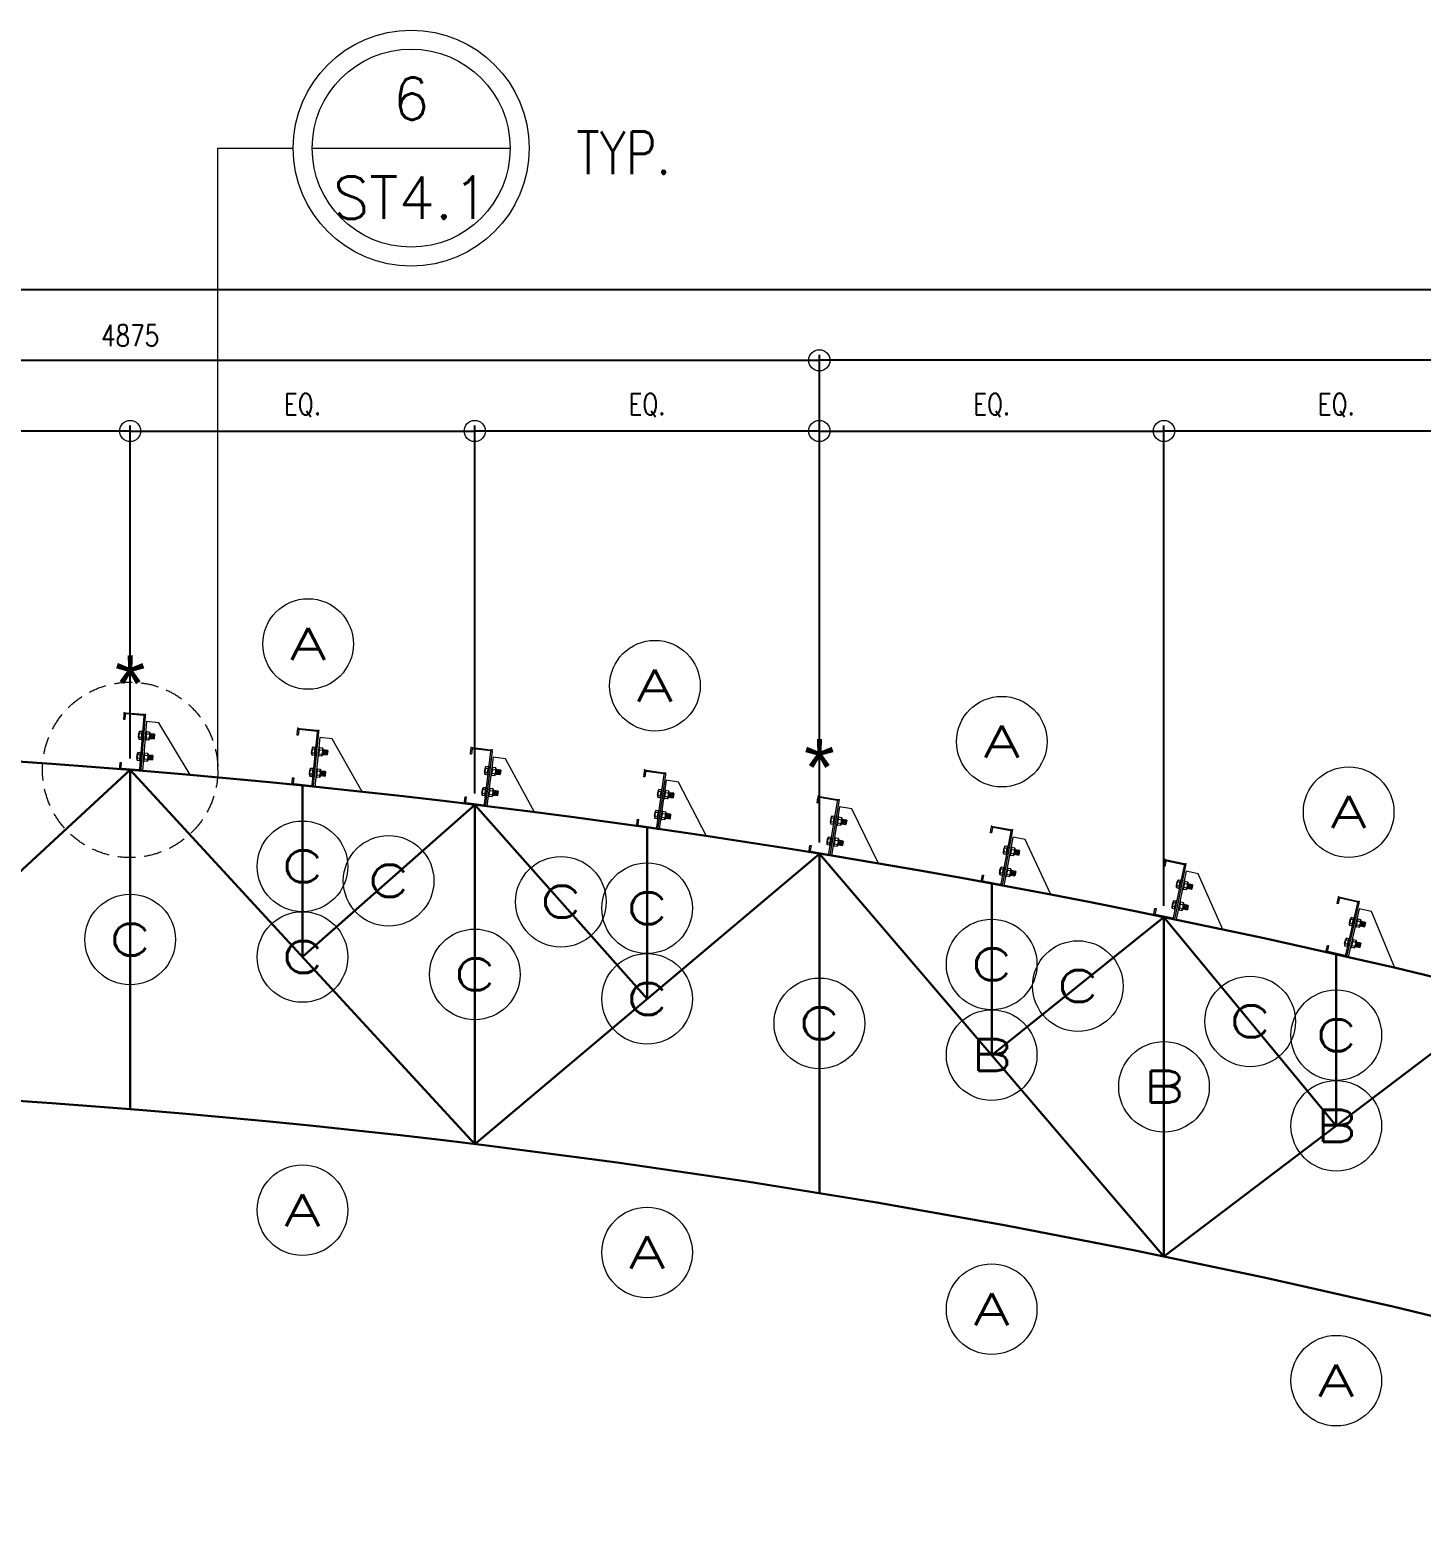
# Model space of a CAD drawing. Header units: millimetres. Extents: x 0 to 437400, y -7936 to 73710.
# Drawn here: x 87134 to 92056, y 35241 to 40569 of the extents above; entities that cross this region are included whole.
import ezdxf
from ezdxf.enums import TextEntityAlignment as Align

# ---------------------------------------------------------------- set-up
doc = ezdxf.new("R2010")
doc.units = ezdxf.units.MM
doc.header["$LTSCALE"] = 10
doc.header["$MEASUREMENT"] = 0
doc.linetypes.add('HIDDEN', pattern=[0.375, 0.25, -0.125])
doc.linetypes.add('PHANTOM2', pattern=[1.25, 0.625, -0.125, 0.125, -0.125, 0.125, -0.125])
for name, color, linetype, lineweight in [('CEE STEEL PURLINS', 46, 'Continuous', 15), ('HATCH 000', 251, 'Continuous', 5), ('S-ANNO-DIMS', 1, 'Continuous', 5), ('S-ANNO-NPLT', 7, 'Continuous', 9), ('S-Anno-Symb', 143, 'PHANTOM2', 13), ('S-BEAM-IDEN', 2, 'Continuous', 9), ('S-Grid-iden', 52, 'Continuous', 9), ('S_BOLTS', 252, 'Continuous', 9), ('S_STEEL TRUSS', 5, 'Continuous', 30), ('SCHEDULES-TEXT', 4, 'Continuous', 20)]:
    doc.layers.add(name, color=color, linetype=linetype, lineweight=lineweight)
doc.layers.add('GUIDE 001', color=214, linetype='Continuous', lineweight=0, plot=False)
doc.styles.add('1', font='simplex.shx', dxfattribs={"width": 0.8, "height": 20})
doc.styles.add('3', font='simplex.shx', dxfattribs={"width": 1.5, "height": 70})
doc.styles.add('ARIAL', font='arial.ttf')
doc.styles.add('ROMANSX', font='ROMANS.shx', dxfattribs={"height": 0.09375})
doc.dimstyles.new('ESCA30', dxfattribs={"dimtxt": 40, "dimasz": 1, "dimexe": 20, "dimexo": 40, "dimgap": 50, "dimtad": 1, "dimdec": 0, "dimrnd": 1, "dimdsep": 46, "dimtxsty": '1', "dimblk1": 'ESCADIM_ARW', "dimblk2": 'ESCADIM_ARW', "dimsah": 1, "dimcen": 50, "dimclrd": 256, "dimclre": 256, "dimclrt": 52, "dimadec": 0, "dimazin": 0, "dimtfac": 1, "dimtdec": 0, "dimtofl": 0, "dimtmove": 0, "dimatfit": 3, "dimldrblk": 'ESCADIM_ARW', "dimfxl": 1, "dimtolj": 1, "dimtzin": 0, "dimarcsym": 0})

# ---------------------------------------------------------------- blocks, each defined once
blk = doc.blocks.new('ESCADIM_ARW')
at = {"color": 9}
blk.add_line((75, 0), (-75, 0), dxfattribs=at)
blk.add_circle((0, 0), 37.5, dxfattribs=at)
blk = doc.blocks.new('*D36')
at = {"layer": 'Defpoints', "color": 0, "ltscale": 80, "transparency": 16777216}
for p in [(94800, 39651.2), (75300, 36441.2, 0), (94800, 36441.2, 0)]:
    blk.add_point(p, dxfattribs=at)
at = {"layer": 'S-ANNO-DIMS', "lineweight": -2, "ltscale": 80, "transparency": 16777216}
for p, q in [((75300, 36481.2), (75300, 39671.2)), ((75301, 39651.2), (94799, 39651.2)), ((94800, 36481.2), (94800, 39671.2))]:
    blk.add_line(p, q, dxfattribs=at)
at = {"layer": 'S-ANNO-DIMS', "lineweight": -2, "ltscale": 80, "transparency": 16777216, "rotation": 180}
blk.add_blockref('ESCADIM_ARW', (75300, 39651.2), dxfattribs=at)
at = {"layer": 'S-ANNO-DIMS', "lineweight": -2, "ltscale": 80, "transparency": 16777216}
blk.add_blockref('ESCADIM_ARW', (94800, 39651.2), dxfattribs=at)
at = {"layer": 'S-ANNO-DIMS', "color": 52, "ltscale": 80, "transparency": 16777216, "insert": (85050, 39758.4), "char_height": 30, "attachment_point": 5, "style": '1'}
blk.add_mtext('\\A1;{\\H2.5x;19500 (16 EQUAL PANELS)}', dxfattribs=at)
blk = doc.blocks.new('*D42')
at = {"layer": 'Defpoints', "color": 0, "ltscale": 80, "transparency": 16777216}
for p in [(89925, 39401.2), (89925, 37656.8, 0), (94800, 36441.2, 0)]:
    blk.add_point(p, dxfattribs=at)
at = {"layer": 'S-ANNO-DIMS', "lineweight": -2, "ltscale": 80, "transparency": 16777216}
for p, q in [((89925, 37696.8), (89925, 39421.2)), ((94799, 39401.2), (89926, 39401.2)), ((94800, 36481.2), (94800, 39421.2))]:
    blk.add_line(p, q, dxfattribs=at)
at = {"layer": 'S-ANNO-DIMS', "lineweight": -2, "ltscale": 80, "transparency": 16777216, "rotation": 180}
blk.add_blockref('ESCADIM_ARW', (89925, 39401.2), dxfattribs=at)
at = {"layer": 'S-ANNO-DIMS', "lineweight": -2, "ltscale": 80, "transparency": 16777216}
blk.add_blockref('ESCADIM_ARW', (94800, 39401.2), dxfattribs=at)
at = {"layer": 'S-ANNO-DIMS', "color": 52, "ltscale": 80, "transparency": 16777216, "insert": (92362.5, 39488.7), "char_height": 30, "attachment_point": 5, "style": '1'}
blk.add_mtext('\\A1;{\\H2.5x;4875}', dxfattribs=at)
blk = doc.blocks.new('*D43')
at = {"layer": 'Defpoints', "color": 0, "ltscale": 80, "transparency": 16777216}
for p in [(89925, 39401.2), (85050, 38051.2), (89925, 37656.8, 0)]:
    blk.add_point(p, dxfattribs=at)
at = {"layer": 'S-ANNO-DIMS', "lineweight": -2, "ltscale": 80, "transparency": 16777216}
for p, q in [((85050, 38091.2), (85050, 39421.2)), ((85051, 39401.2), (89924, 39401.2)), ((89925, 37696.8), (89925, 39421.2))]:
    blk.add_line(p, q, dxfattribs=at)
at = {"layer": 'S-ANNO-DIMS', "lineweight": -2, "ltscale": 80, "transparency": 16777216, "rotation": 180}
blk.add_blockref('ESCADIM_ARW', (85050, 39401.2), dxfattribs=at)
at = {"layer": 'S-ANNO-DIMS', "lineweight": -2, "ltscale": 80, "transparency": 16777216}
blk.add_blockref('ESCADIM_ARW', (89925, 39401.2), dxfattribs=at)
at = {"layer": 'S-ANNO-DIMS', "color": 52, "ltscale": 80, "transparency": 16777216, "insert": (87487.5, 39488.7), "char_height": 30, "attachment_point": 5, "style": '1'}
blk.add_mtext('\\A1;{\\H2.5x;4875}', dxfattribs=at)
blk = doc.blocks.new('*D58')
at = {"layer": 'Defpoints', "color": 0, "ltscale": 80, "transparency": 16777216}
for p in [(91143.8, 39151.2), (89925, 37656.8, 0), (91143.8, 37432.7, 0)]:
    blk.add_point(p, dxfattribs=at)
at = {"layer": 'S-ANNO-DIMS', "lineweight": -2, "ltscale": 80, "transparency": 16777216}
for p, q in [((89925, 37696.8), (89925, 39171.2)), ((91143.8, 37472.7), (91143.8, 39171.2)), ((89926, 39151.2), (91142.8, 39151.2))]:
    blk.add_line(p, q, dxfattribs=at)
at = {"layer": 'S-ANNO-DIMS', "lineweight": -2, "ltscale": 80, "transparency": 16777216, "rotation": 180}
blk.add_blockref('ESCADIM_ARW', (89925, 39151.2), dxfattribs=at)
at = {"layer": 'S-ANNO-DIMS', "lineweight": -2, "ltscale": 80, "transparency": 16777216}
blk.add_blockref('ESCADIM_ARW', (91143.8, 39151.2), dxfattribs=at)
at = {"layer": 'S-ANNO-DIMS', "color": 52, "ltscale": 80, "transparency": 16777216, "insert": (90534.4, 39242.3), "char_height": 30, "attachment_point": 5, "style": '1'}
blk.add_mtext('\\A1;{\\H2.5x;EQ.}', dxfattribs=at)
blk = doc.blocks.new('*D59')
at = {"layer": 'Defpoints', "color": 0, "ltscale": 80, "transparency": 16777216}
for p in [(91143.8, 39151.2), (91143.8, 37432.7, 0), (92362.5, 37156.4, 0)]:
    blk.add_point(p, dxfattribs=at)
at = {"layer": 'S-ANNO-DIMS', "lineweight": -2, "ltscale": 80, "transparency": 16777216}
for p, q in [((91143.8, 37472.7), (91143.8, 39171.2)), ((92362.5, 37196.4), (92362.5, 39171.2)), ((92361.5, 39151.2), (91144.8, 39151.2))]:
    blk.add_line(p, q, dxfattribs=at)
at = {"layer": 'S-ANNO-DIMS', "lineweight": -2, "ltscale": 80, "transparency": 16777216, "rotation": 180}
blk.add_blockref('ESCADIM_ARW', (91143.8, 39151.2), dxfattribs=at)
at = {"layer": 'S-ANNO-DIMS', "lineweight": -2, "ltscale": 80, "transparency": 16777216}
blk.add_blockref('ESCADIM_ARW', (92362.5, 39151.2), dxfattribs=at)
at = {"layer": 'S-ANNO-DIMS', "color": 52, "ltscale": 80, "transparency": 16777216, "insert": (91753.1, 39242.3), "char_height": 30, "attachment_point": 5, "style": '1'}
blk.add_mtext('\\A1;{\\H2.5x;EQ.}', dxfattribs=at)
blk = doc.blocks.new('*D53')
at = {"layer": 'Defpoints', "color": 0, "ltscale": 80, "transparency": 16777216}
for p in [(86268.8, 39151.2), (86268.8, 38026.7, 0), (87487.5, 37953.1, 0)]:
    blk.add_point(p, dxfattribs=at)
at = {"layer": 'S-ANNO-DIMS', "lineweight": -2, "ltscale": 80, "transparency": 16777216}
for p, q in [((86268.8, 38066.7), (86268.8, 39171.2)), ((87487.5, 37993.1), (87487.5, 39171.2)), ((87486.5, 39151.2), (86269.8, 39151.2))]:
    blk.add_line(p, q, dxfattribs=at)
at = {"layer": 'S-ANNO-DIMS', "lineweight": -2, "ltscale": 80, "transparency": 16777216, "rotation": 180}
blk.add_blockref('ESCADIM_ARW', (86268.8, 39151.2), dxfattribs=at)
at = {"layer": 'S-ANNO-DIMS', "lineweight": -2, "ltscale": 80, "transparency": 16777216}
blk.add_blockref('ESCADIM_ARW', (87487.5, 39151.2), dxfattribs=at)
at = {"layer": 'S-ANNO-DIMS', "color": 52, "ltscale": 80, "transparency": 16777216, "insert": (86878.1, 39242.3), "char_height": 30, "attachment_point": 5, "style": '1'}
blk.add_mtext('\\A1;{\\H2.5x;EQ.}', dxfattribs=at)
blk = doc.blocks.new('*D54')
at = {"layer": 'Defpoints', "color": 0, "ltscale": 80, "transparency": 16777216}
for p in [(88706.3, 39151.2), (88706.3, 37830, 0), (89925, 37656.8, 0)]:
    blk.add_point(p, dxfattribs=at)
at = {"layer": 'S-ANNO-DIMS', "lineweight": -2, "ltscale": 80, "transparency": 16777216}
for p, q in [((88706.3, 37870), (88706.3, 39171.2)), ((89925, 37696.8), (89925, 39171.2)), ((89924, 39151.2), (88707.3, 39151.2))]:
    blk.add_line(p, q, dxfattribs=at)
at = {"layer": 'S-ANNO-DIMS', "lineweight": -2, "ltscale": 80, "transparency": 16777216, "rotation": 180}
blk.add_blockref('ESCADIM_ARW', (88706.3, 39151.2), dxfattribs=at)
at = {"layer": 'S-ANNO-DIMS', "lineweight": -2, "ltscale": 80, "transparency": 16777216}
blk.add_blockref('ESCADIM_ARW', (89925, 39151.2), dxfattribs=at)
at = {"layer": 'S-ANNO-DIMS', "color": 52, "ltscale": 80, "transparency": 16777216, "insert": (89315.6, 39242.3), "char_height": 30, "attachment_point": 5, "style": '1'}
blk.add_mtext('\\A1;{\\H2.5x;EQ.}', dxfattribs=at)
blk = doc.blocks.new('*D55')
at = {"layer": 'Defpoints', "color": 0, "ltscale": 80, "transparency": 16777216}
for p in [(88706.3, 39151.2), (87487.5, 37953.1, 0), (88706.3, 37830, 0)]:
    blk.add_point(p, dxfattribs=at)
at = {"layer": 'S-ANNO-DIMS', "lineweight": -2, "ltscale": 80, "transparency": 16777216}
for p, q in [((87487.5, 37993.1), (87487.5, 39171.2)), ((88706.3, 37870), (88706.3, 39171.2)), ((87488.5, 39151.2), (88705.3, 39151.2))]:
    blk.add_line(p, q, dxfattribs=at)
at = {"layer": 'S-ANNO-DIMS', "lineweight": -2, "ltscale": 80, "transparency": 16777216, "rotation": 180}
blk.add_blockref('ESCADIM_ARW', (87487.5, 39151.2), dxfattribs=at)
at = {"layer": 'S-ANNO-DIMS', "lineweight": -2, "ltscale": 80, "transparency": 16777216}
blk.add_blockref('ESCADIM_ARW', (88706.3, 39151.2), dxfattribs=at)
at = {"layer": 'S-ANNO-DIMS', "color": 52, "ltscale": 80, "transparency": 16777216, "insert": (88096.9, 39242.3), "char_height": 30, "attachment_point": 5, "style": '1'}
blk.add_mtext('\\A1;{\\H2.5x;EQ.}', dxfattribs=at)
blk = doc.blocks.new('Grid')
at = {"layer": 'S-Grid-iden', "color": 1, "linetype": 'Continuous'}
blk.add_circle((0, 0), 500, dxfattribs=at)
at = {"layer": 'S-Grid-iden', "style": '3', "width": 1.5}
blk.add_attdef('GRIDTAG', text='', height=350, dxfattribs=at).set_placement((0, 0), align=Align.MIDDLE_CENTER)
blk = doc.blocks.new('BUBBLE')
at = {"layer": 'S-ANNO-NPLT', "linetype": 'Continuous'}
blk.add_circle((0, 0), 0.2608, dxfattribs=at)
at = {"layer": 'S-Anno-Symb', "color": 0, "linetype": 'Continuous'}
blk.add_line((-0.2188, 0), (0.2188, 0), dxfattribs=at)
blk.add_circle((0, 0), 0.2188, dxfattribs=at)
at = {"layer": 'S-Anno-Symb', "style": 'ROMANSX'}
for tag, p in [('1', (0, 0.1094)), ('S1', (0, -0.1094))]:
    blk.add_attdef(tag, text='', height=0.0937, dxfattribs=at).set_placement(p, align=Align.MIDDLE_CENTER)
at = {"layer": 'S-Anno-Symb', "style": 'ROMANSX', "width": 1.018385, "flags": 8}
blk.add_attdef('LONG', text='', height=0.0937, dxfattribs=at).set_placement((-0.1796, -0.1249), (0.1796, -0.1249), align=Align.FIT)
blk = doc.blocks.new('EXT', base_point=(6.5784, 3.6597))
for p, q in [((6.5734, 3.6697), (6.5834, 3.6697)), ((6.5734, 3.6697), (6.5734, 3.6597)), ((6.5834, 3.6697), (6.5734, 3.6697)), ((6.5734, 3.6663), (6.5834, 3.6663)), ((6.5734, 3.663), (6.5834, 3.663)), ((6.575, 3.668), (6.5818, 3.668)), ((6.575, 3.6647), (6.5818, 3.6647)), ((6.5834, 3.6597), (6.5834, 3.6697)), ((6.5734, 3.6597), (6.5834, 3.6597)), ((6.575, 3.6613), (6.5818, 3.6613))]:
    blk.add_line(p, q)
blk = doc.blocks.new('BOLT', base_point=(6.579, 3.6798))
for p, q in [((6.571, 3.6847), (6.571, 3.6798)), ((6.575, 3.6847), (6.571, 3.6847)), ((6.575, 3.6858), (6.573, 3.6858)), ((6.575, 3.6798), (6.575, 3.6858)), ((6.575, 3.6858), (6.583, 3.6858)), ((6.575, 3.6847), (6.583, 3.6847)), ((6.585, 3.6858), (6.583, 3.6858)), ((6.583, 3.6798), (6.583, 3.6858)), ((6.587, 3.6847), (6.583, 3.6847)), ((6.587, 3.6798), (6.587, 3.6847))]:
    blk.add_line(p, q)
for centre, radius, start, end in [((6.573, 3.6833), 0.00241, 33.9696, 146.0304), ((6.579, 3.6777), 0.00805, 60.2058, 119.7942), ((6.585, 3.6833), 0.00241, 33.9696, 146.0304)]:
    blk.add_arc(centre, radius, start, end)
blk = doc.blocks.new('NUT20')
for p, q in [((0.0185, 0.0045), (-0.0185, 0.0045)), ((-0.0185, 0.0045), (-0.0185, 0)), ((-0.0185, 0), (0.0185, 0)), ((0.0185, 0), (0.0185, 0.0045))]:
    blk.add_line(p, q)
for name, p, xscale, yscale, zscale in [('BOLT', (0, 0.0045), 2.125, 2.666666666666667, 2.125), ('EXT', (0, 0.0205), 2, 2, 2)]:
    blk.add_blockref(name, p, dxfattribs=dict(xscale=xscale, yscale=yscale, zscale=zscale))

msp = doc.modelspace()

# ---------------------------------------------------------------- hatches: boundary and pattern name
at = {"layer": 'HATCH 000'}
h = msp.add_hatch(color=33, dxfattribs=at)
edge = h.paths.add_edge_path()
edge.add_line((87464.69797, 38131.33004), (87466.18899, 38149.26682))
edge.add_arc((87472.17242, 38148.76943), 6.00407, 85.24813579, 175.24813579, ccw=False)
edge.add_line((87472.6698, 38154.75286), (87535.44945, 38149.53837))
edge.add_arc((87534.95207, 38143.55494), 6.00407, -4.75186421, 85.24813579, ccw=False)
edge.add_line((87540.9355, 38143.05756), (87525.3509, 37955.57678))
edge.add_arc((87519.36747, 37956.07416), 6.00407, 265.24813579, 355.24813579, ccw=False)
edge.add_line((87518.87009, 37950.09073), (87456.06544, 37955.30731))
edge.add_arc((87456.56282, 37961.29074), 6.00407, 175.24813579, 265.24813579, ccw=False)
edge.add_line((87450.57939, 37961.78812), (87452.07041, 37979.7249))
edge.add_line((87452.07041, 37979.7249), (87456.05936, 37979.39331))
edge.add_line((87456.05936, 37979.39331), (87454.56834, 37961.45653))
edge.add_arc((87456.56282, 37961.29074), 2.00136, 175.24813579, 265.24813579)
edge.add_line((87456.39703, 37959.29626), (87519.20168, 37954.07968))
edge.add_arc((87519.36747, 37956.07416), 2.00136, 265.24813579, 355.24813579)
edge.add_line((87521.36195, 37955.90837), (87536.94654, 38143.38915))
edge.add_arc((87534.95207, 38143.55494), 2.00136, 355.24813579, 445.24813579)
edge.add_line((87535.11786, 38145.54942), (87472.33821, 38150.76391))
edge.add_arc((87472.17242, 38148.76943), 2.00136, 85.24813579, 175.24813579)
edge.add_line((87470.17794, 38148.93523), (87468.68692, 38130.99845))
edge.add_line((87468.68692, 38130.99845), (87464.69797, 38131.33004))
h = msp.add_hatch(color=33, dxfattribs=at)
edge = h.paths.add_edge_path()
edge.add_line((88077.67339, 38076.42517), (88079.52597, 38094.32821))
edge.add_arc((88085.49815, 38093.71022), 6.00407, 84.09212845, 174.09212845, ccw=False)
edge.add_line((88086.11614, 38099.6824), (88148.77781, 38093.2024))
edge.add_arc((88148.15982, 38087.23022), 6.00407, -5.90787154, 84.09212846, ccw=False)
edge.add_line((88154.13199, 38086.61223), (88134.76819, 37899.48402))
edge.add_arc((88128.79601, 37900.10202), 6.00407, 264.09212845, 354.09212845, ccw=False)
edge.add_line((88128.17802, 37894.12984), (88065.49139, 37900.61243))
edge.add_arc((88066.10939, 37906.5846), 6.00407, 174.09212846, 264.09212846, ccw=False)
edge.add_line((88060.13721, 37907.2026), (88061.9898, 37925.10564))
edge.add_line((88061.9898, 37925.10564), (88065.97125, 37924.69365))
edge.add_line((88065.97125, 37924.69365), (88064.11866, 37906.7906))
edge.add_arc((88066.10939, 37906.5846), 2.00136, 174.09212846, 264.09212846)
edge.add_line((88065.90339, 37904.59388), (88128.59002, 37898.11129))
edge.add_arc((88128.79601, 37900.10202), 2.00136, 264.09212845, 354.09212845)
edge.add_line((88130.78674, 37899.89602), (88150.15054, 38087.02422))
edge.add_arc((88148.15982, 38087.23022), 2.00136, 354.09212845, 444.09212845)
edge.add_line((88148.36581, 38089.22095), (88085.70415, 38095.70095))
edge.add_arc((88085.49815, 38093.71022), 2.00136, 84.09212845, 174.09212845)
edge.add_line((88083.50742, 38093.91622), (88081.65484, 38076.01317))
edge.add_line((88081.65484, 38076.01317), (88077.67339, 38076.42517))
h = msp.add_hatch(color=33, dxfattribs=at)
edge = h.paths.add_edge_path()
edge.add_line((88690.66399, 38009.01488), (88692.87812, 38026.87682))
edge.add_arc((88698.83659, 38026.13822), 6.00407, 82.93376075, 172.93376075, ccw=False)
edge.add_line((88699.57519, 38032.09668), (88762.09305, 38024.35124))
edge.add_arc((88761.35445, 38018.39278), 6.00407, -7.06623925, 82.93376075, ccw=False)
edge.add_line((88767.31291, 38017.65418), (88744.17009, 37830.95567))
edge.add_arc((88738.21163, 37831.69427), 6.00407, 262.93376075, 352.93376075, ccw=False)
edge.add_line((88737.47303, 37825.73581), (88674.93027, 37833.48434))
edge.add_arc((88675.66887, 37839.4428), 6.00407, 172.93376075, 262.93376075, ccw=False)
edge.add_line((88669.7104, 37840.1814), (88671.92454, 37858.04334))
edge.add_line((88671.92454, 37858.04334), (88675.89685, 37857.55094))
edge.add_line((88675.89685, 37857.55094), (88673.68271, 37839.689))
edge.add_arc((88675.66887, 37839.4428), 2.00136, 172.93376075, 262.93376075)
edge.add_line((88675.42267, 37837.45665), (88737.96543, 37829.70812))
edge.add_arc((88738.21163, 37831.69427), 2.00136, 262.93376075, 352.93376075)
edge.add_line((88740.19779, 37831.44807), (88763.34061, 38018.14658))
edge.add_arc((88761.35445, 38018.39278), 2.00136, 352.93376075, 442.93376075)
edge.add_line((88761.60065, 38020.37893), (88699.08279, 38028.12437))
edge.add_arc((88698.83659, 38026.13822), 2.00136, 82.93376075, 172.93376075)
edge.add_line((88696.85043, 38026.38442), (88694.6363, 38008.52248))
edge.add_line((88694.6363, 38008.52248), (88690.66399, 38009.01488))
h = msp.add_hatch(color=33, dxfattribs=at)
edge = h.paths.add_edge_path()
edge.add_line((89303.66989, 37929.01451), (89306.24555, 37946.82791))
edge.add_arc((89312.18782, 37945.96871), 6.00407, 81.77254142, 171.77254142, ccw=False)
edge.add_line((89313.04703, 37951.91098), (89375.39508, 37942.90016))
edge.add_arc((89374.53588, 37936.95789), 6.00407, -8.22745857, 81.77254142, ccw=False)
edge.add_line((89380.47815, 37936.09869), (89353.55651, 37749.90753))
edge.add_arc((89347.61424, 37750.76673), 6.00407, 261.77254142, 351.77254142, ccw=False)
edge.add_line((89346.75503, 37744.82446), (89284.38214, 37753.83888))
edge.add_arc((89285.24135, 37759.78115), 6.00407, 171.77254143, 261.77254142, ccw=False)
edge.add_line((89279.29907, 37760.64035), (89281.87474, 37778.45375))
edge.add_line((89281.87474, 37778.45375), (89285.83625, 37777.88095))
edge.add_line((89285.83625, 37777.88095), (89283.26059, 37760.06755))
edge.add_arc((89285.24135, 37759.78115), 2.00136, 171.77254142, 261.77254142)
edge.add_line((89284.95494, 37757.80039), (89347.32784, 37748.78598))
edge.add_arc((89347.61424, 37750.76673), 2.00136, 261.77254142, 351.77254142)
edge.add_line((89349.59499, 37750.48033), (89376.51664, 37936.67149))
edge.add_arc((89374.53588, 37936.95789), 2.00136, 351.77254142, 441.77254142)
edge.add_line((89374.82228, 37938.93865), (89312.47423, 37947.94947))
edge.add_arc((89312.18782, 37945.96871), 2.00136, 81.77254142, 171.77254142)
edge.add_line((89310.20707, 37946.25511), (89307.6314, 37928.44171))
edge.add_line((89307.6314, 37928.44171), (89303.66989, 37929.01451))
h = msp.add_hatch(color=33, dxfattribs=at)
edge = h.paths.add_edge_path()
edge.add_line((89916.6912, 37836.32276), (89919.62838, 37854.08013))
edge.add_arc((89925.55196, 37853.10034), 6.00407, 80.60796844, 170.60796843, ccw=False)
edge.add_line((89926.53176, 37859.02392), (89988.6838, 37848.74779))
edge.add_arc((89987.704, 37842.82421), 6.00407, -9.39203156, 80.60796844, ccw=False)
edge.add_line((89993.62758, 37841.84441), (89962.92731, 37656.23887))
edge.add_arc((89957.00372, 37657.21867), 6.00407, 260.60796844, 350.60796843, ccw=False)
edge.add_line((89956.02393, 37651.29509), (89893.84713, 37661.57532))
edge.add_arc((89894.82693, 37667.4989), 6.00407, 170.60796844, 260.60796844, ccw=False)
edge.add_line((89888.90335, 37668.4787), (89891.84052, 37686.23607))
edge.add_line((89891.84052, 37686.23607), (89895.78958, 37685.58287))
edge.add_line((89895.78958, 37685.58287), (89892.8524, 37667.8255))
edge.add_arc((89894.82693, 37667.4989), 2.00136, 170.60796844, 260.60796844)
edge.add_line((89894.50033, 37665.52437), (89956.67713, 37655.24414))
edge.add_arc((89957.00372, 37657.21867), 2.00136, 260.60796844, 350.60796844)
edge.add_line((89958.97825, 37656.89207), (89989.67853, 37842.49761))
edge.add_arc((89987.704, 37842.82421), 2.00136, 350.60796844, 440.60796844)
edge.add_line((89988.0306, 37844.79873), (89925.87856, 37855.07487))
edge.add_arc((89925.55196, 37853.10034), 2.00136, 80.60796844, 170.60796844)
edge.add_line((89923.57743, 37853.42694), (89920.64026, 37835.66957))
edge.add_line((89920.64026, 37835.66957), (89916.6912, 37836.32276))
h = msp.add_hatch(color=33, dxfattribs=at)
edge = h.paths.add_edge_path()
edge.add_line((90529.72808, 37730.82106), (90533.02675, 37748.51484))
edge.add_arc((90538.92912, 37747.41445), 6.00407, 79.43952687, 169.43952687, ccw=False)
edge.add_line((90540.0295, 37753.31682), (90601.95907, 37741.77544))
edge.add_arc((90600.85869, 37735.87307), 6.00407, -10.56047313, 79.43952687, ccw=False)
edge.add_line((90606.76106, 37734.77269), (90572.28234, 37549.83178))
edge.add_arc((90566.37997, 37550.93216), 6.00407, 259.43952687, 349.43952687, ccw=False)
edge.add_line((90565.27959, 37545.02979), (90503.32535, 37556.57578))
edge.add_arc((90504.42574, 37562.47815), 6.00407, 169.43952687, 259.43952687, ccw=False)
edge.add_line((90498.52337, 37563.57853), (90501.82204, 37581.27232))
edge.add_line((90501.82204, 37581.27232), (90505.75695, 37580.53873))
edge.add_line((90505.75695, 37580.53873), (90502.45828, 37562.84494))
edge.add_arc((90504.42574, 37562.47815), 2.00136, 169.43952687, 259.43952687)
edge.add_line((90504.05894, 37560.51069), (90566.01318, 37548.9647))
edge.add_arc((90566.37997, 37550.93216), 2.00136, 259.43952687, 349.43952687)
edge.add_line((90568.34743, 37550.56537), (90602.82614, 37735.50628))
edge.add_arc((90600.85869, 37735.87307), 2.00136, 349.43952687, 439.43952687)
edge.add_line((90601.22548, 37737.84053), (90539.29591, 37749.38191))
edge.add_arc((90538.92912, 37747.41445), 2.00136, 79.43952687, 169.43952687)
edge.add_line((90536.96166, 37747.78125), (90533.66299, 37730.08747))
edge.add_line((90533.66299, 37730.08747), (90529.72808, 37730.82106))
h = msp.add_hatch(color=33, dxfattribs=at)
edge = h.paths.add_edge_path()
edge.add_line((91142.78068, 37612.37274), (91146.44083, 37629.9953))
edge.add_arc((91152.31944, 37628.77434), 6.00407, 78.26668673, 168.26668673, ccw=False)
edge.add_line((91153.5404, 37634.65294), (91215.22076, 37621.84637))
edge.add_arc((91213.9998, 37615.96776), 6.00407, -11.73331326, 78.26668673, ccw=False)
edge.add_line((91219.8784, 37614.7468), (91181.62145, 37430.55036))
edge.add_arc((91175.74284, 37431.77133), 6.00407, 258.26668673, 348.26668673, ccw=False)
edge.add_line((91174.52188, 37425.89272), (91112.81695, 37438.70439))
edge.add_arc((91114.03792, 37444.583), 6.00407, 168.26668674, 258.26668673, ccw=False)
edge.add_line((91108.15931, 37445.80397), (91111.81945, 37463.42653))
edge.add_line((91111.81945, 37463.42653), (91115.73852, 37462.61255))
edge.add_line((91115.73852, 37462.61255), (91112.07838, 37444.98999))
edge.add_arc((91114.03792, 37444.583), 2.00136, 168.26668674, 258.26668674)
edge.add_line((91113.63093, 37442.62347), (91175.33585, 37429.81179))
edge.add_arc((91175.74284, 37431.77133), 2.00136, 258.26668673, 348.26668673)
edge.add_line((91177.70238, 37431.36434), (91215.95933, 37615.56078))
edge.add_arc((91213.9998, 37615.96776), 2.00136, 348.26668673, 438.26668673)
edge.add_line((91214.40678, 37617.9273), (91152.72642, 37630.73387))
edge.add_arc((91152.31944, 37628.77434), 2.00136, 78.26668673, 168.26668673)
edge.add_line((91150.3599, 37629.18132), (91146.69976, 37611.55877))
edge.add_line((91146.69976, 37611.55877), (91142.78068, 37612.37274))
h = msp.add_hatch(color=33, dxfattribs=at)
edge = h.paths.add_edge_path()
edge.add_line((91755.8492, 37480.82221), (91759.8708, 37498.36581))
edge.add_arc((91765.72307, 37497.02427), 6.00407, 77.08890054, 167.08890054, ccw=False)
edge.add_line((91767.06461, 37502.87654), (91828.4687, 37488.80485))
edge.add_arc((91827.12716, 37482.95258), 6.00407, -12.91109946, 77.08890054, ccw=False)
edge.add_line((91832.97943, 37481.61104), (91790.94444, 37298.23988))
edge.add_arc((91785.09217, 37299.58142), 6.00407, 257.08890054, 347.08890054, ccw=False)
edge.add_line((91783.75063, 37293.72915), (91722.32208, 37307.80645))
edge.add_arc((91723.66362, 37313.65872), 6.00407, 167.08890054, 257.08890054, ccw=False)
edge.add_line((91717.81135, 37315.00027), (91721.83295, 37332.54387))
edge.add_line((91721.83295, 37332.54387), (91725.73446, 37331.64951))
edge.add_line((91725.73446, 37331.64951), (91721.71287, 37314.10591))
edge.add_arc((91723.66362, 37313.65872), 2.00136, 167.08890054, 257.08890054)
edge.add_line((91723.21644, 37311.70797), (91784.64499, 37297.63066))
edge.add_arc((91785.09217, 37299.58142), 2.00136, 257.08890054, 347.08890054)
edge.add_line((91787.04293, 37299.13424), (91829.07792, 37482.5054))
edge.add_arc((91827.12716, 37482.95258), 2.00136, 347.08890054, 437.08890054)
edge.add_line((91827.57434, 37484.90334), (91766.17025, 37498.97503))
edge.add_arc((91765.72307, 37497.02427), 2.00136, 77.08890054, 167.08890054)
edge.add_line((91763.77231, 37497.47145), (91759.75071, 37479.92785))
edge.add_line((91759.75071, 37479.92785), (91755.8492, 37480.82221))

# ---------------------------------------------------------------- linework, layer by layer
at = {"layer": 'CEE STEEL PURLINS', "elevation": 0}
for points in [[(87464.69797, 38131.33004), (87466.18899, 38149.26682, -0.4142135624), (87472.6698, 38154.75286), (87535.44945, 38149.53837, -0.4142135624), (87540.9355, 38143.05756), (87525.3509, 37955.57678, -0.4142135624), (87518.87009, 37950.09073), (87456.06544, 37955.30731, -0.4142135624), (87450.57939, 37961.78812), (87452.07041, 37979.7249), (87456.05936, 37979.39331), (87454.56834, 37961.45653, 0.4142135624), (87456.39703, 37959.29626), (87519.20168, 37954.07968, 0.4142135624), (87521.36195, 37955.90837), (87536.94654, 38143.38915, 0.4142135624), (87535.11786, 38145.54942), (87472.33821, 38150.76391, 0.4142135624), (87470.17794, 38148.93523), (87468.68692, 38130.99845), (87464.69797, 38131.33004)], [(88077.67339, 38076.42517), (88079.52597, 38094.32821, -0.4142135624), (88086.11614, 38099.6824), (88148.77781, 38093.2024, -0.4142135624), (88154.13199, 38086.61223), (88134.76819, 37899.48402, -0.4142135624), (88128.17802, 37894.12984), (88065.49139, 37900.61243, -0.4142135624), (88060.13721, 37907.2026), (88061.9898, 37925.10564), (88065.97125, 37924.69365), (88064.11866, 37906.7906, 0.4142135624), (88065.90339, 37904.59388), (88128.59002, 37898.11129, 0.4142135624), (88130.78674, 37899.89602), (88150.15054, 38087.02422, 0.4142135624), (88148.36581, 38089.22095), (88085.70415, 38095.70095, 0.4142135624), (88083.50742, 38093.91622), (88081.65484, 38076.01317), (88077.67339, 38076.42517)], [(88690.66399, 38009.01488), (88692.87812, 38026.87682, -0.4142135624), (88699.57519, 38032.09668), (88762.09305, 38024.35124, -0.4142135624), (88767.31291, 38017.65418), (88744.17009, 37830.95567, -0.4142135624), (88737.47303, 37825.73581), (88674.93027, 37833.48434, -0.4142135624), (88669.7104, 37840.1814), (88671.92454, 37858.04334), (88675.89685, 37857.55094), (88673.68271, 37839.689, 0.4142135624), (88675.42267, 37837.45665), (88737.96543, 37829.70812, 0.4142135624), (88740.19779, 37831.44807), (88763.34061, 38018.14658, 0.4142135624), (88761.60065, 38020.37893), (88699.08279, 38028.12437, 0.4142135624), (88696.85043, 38026.38442), (88694.6363, 38008.52248), (88690.66399, 38009.01488)], [(89303.66989, 37929.01451), (89306.24555, 37946.82791, -0.4142135624), (89313.04703, 37951.91098), (89375.39508, 37942.90016, -0.4142135624), (89380.47815, 37936.09869), (89353.55651, 37749.90753, -0.4142135624), (89346.75503, 37744.82446), (89284.38214, 37753.83888, -0.4142135624), (89279.29907, 37760.64035), (89281.87474, 37778.45375), (89285.83625, 37777.88095), (89283.26059, 37760.06755, 0.4142135624), (89284.95494, 37757.80039), (89347.32784, 37748.78598, 0.4142135624), (89349.59499, 37750.48033), (89376.51664, 37936.67149, 0.4142135624), (89374.82228, 37938.93865), (89312.47423, 37947.94947, 0.4142135624), (89310.20707, 37946.25511), (89307.6314, 37928.44171), (89303.66989, 37929.01451)], [(89916.6912, 37836.32276), (89919.62838, 37854.08013, -0.4142135624), (89926.53176, 37859.02392), (89988.6838, 37848.74779, -0.4142135624), (89993.62758, 37841.84441), (89962.92731, 37656.23887, -0.4142135624), (89956.02393, 37651.29509), (89893.84713, 37661.57532, -0.4142135624), (89888.90335, 37668.4787), (89891.84052, 37686.23607), (89895.78958, 37685.58287), (89892.8524, 37667.8255, 0.4142135624), (89894.50033, 37665.52437), (89956.67713, 37655.24414, 0.4142135624), (89958.97825, 37656.89207), (89989.67853, 37842.49761, 0.4142135624), (89988.0306, 37844.79873), (89925.87856, 37855.07487, 0.4142135624), (89923.57743, 37853.42694), (89920.64026, 37835.66957), (89916.6912, 37836.32276)], [(90529.72808, 37730.82106), (90533.02675, 37748.51484, -0.4142135624), (90540.0295, 37753.31682), (90601.95907, 37741.77544, -0.4142135624), (90606.76106, 37734.77269), (90572.28234, 37549.83178, -0.4142135624), (90565.27959, 37545.02979), (90503.32535, 37556.57578, -0.4142135624), (90498.52337, 37563.57853), (90501.82204, 37581.27232), (90505.75695, 37580.53873), (90502.45828, 37562.84494, 0.4142135624), (90504.05894, 37560.51069), (90566.01318, 37548.9647, 0.4142135624), (90568.34743, 37550.56537), (90602.82614, 37735.50628, 0.4142135624), (90601.22548, 37737.84053), (90539.29591, 37749.38191, 0.4142135624), (90536.96166, 37747.78125), (90533.66299, 37730.08747), (90529.72808, 37730.82106)], [(91142.78068, 37612.37274), (91146.44083, 37629.9953, -0.4142135624), (91153.5404, 37634.65294), (91215.22076, 37621.84637, -0.4142135624), (91219.8784, 37614.7468), (91181.62145, 37430.55036, -0.4142135624), (91174.52188, 37425.89272), (91112.81695, 37438.70439, -0.4142135624), (91108.15931, 37445.80397), (91111.81945, 37463.42653), (91115.73852, 37462.61255), (91112.07838, 37444.98999, 0.4142135624), (91113.63093, 37442.62347), (91175.33585, 37429.81179, 0.4142135624), (91177.70238, 37431.36434), (91215.95933, 37615.56078, 0.4142135624), (91214.40678, 37617.9273), (91152.72642, 37630.73387, 0.4142135624), (91150.3599, 37629.18132), (91146.69976, 37611.55877), (91142.78068, 37612.37274)], [(91755.8492, 37480.82221), (91759.8708, 37498.36581, -0.4142135624), (91767.06461, 37502.87654), (91828.4687, 37488.80485, -0.4142135624), (91832.97943, 37481.61104), (91790.94444, 37298.23988, -0.4142135624), (91783.75063, 37293.72915), (91722.32208, 37307.80645, -0.4142135624), (91717.81135, 37315.00027), (91721.83295, 37332.54387), (91725.73446, 37331.64951), (91721.71287, 37314.10591, 0.4142135624), (91723.21644, 37311.70797), (91784.64499, 37297.63066, 0.4142135624), (91787.04293, 37299.13424), (91829.07792, 37482.5054, 0.4142135624), (91827.57434, 37484.90334), (91766.17025, 37498.97503, 0.4142135624), (91763.77231, 37497.47145), (91759.75071, 37479.92785), (91755.8492, 37480.82221)]]:
    msp.add_lwpolyline(points, format="xyb", dxfattribs=at)
at = {"layer": 'GUIDE 001'}
for p in [(87466.68637, 38155.25024, 0), (87541.43288, 38149.04099, 0), (88080.14396, 38100.30039, 0), (88154.74999, 38092.58441, 0), (88693.61673, 38032.83528, 0), (88768.05151, 38023.61264, 0), (87450.08201, 37955.80469, 0), (87524.85352, 37949.59335, 0), (89307.10476, 37952.77018, 0), (89381.33735, 37942.04096, 0), (88134.1502, 37893.51185, 0), (88668.9718, 37834.22294, 0), (89920.60818, 37860.00372, 0), (89994.60738, 37847.76799, 0), (88743.43149, 37824.99721, 0), (89352.69731, 37743.96526, 0), (90534.12713, 37754.41721, 0), (90607.86144, 37740.67506, 0), (89887.92355, 37662.55512, 0), (89961.94751, 37650.31529, 0), (91147.66179, 37635.87391, 0), (91221.09937, 37620.62541, 0), (90571.18196, 37543.92941, 0), (91761.21234, 37504.21808, 0), (91834.32097, 37487.46331, 0), (91106.93834, 37439.92536, 0), (91180.40049, 37424.67175, 0), (91789.6029, 37292.38761, 0)]:
    msp.add_point(p, dxfattribs=at)
at = {"layer": 'S-Anno-Symb', "color": 1, "linetype": 'HIDDEN', "ltscale": 25}
msp.add_circle((87487.5, 37953.09879, 0), 310.19417, dxfattribs=at)
at = {"layer": 'S-BEAM-IDEN', "color": 1, "elevation": 0}
msp.add_lwpolyline([(87797.69417, 37953.09879), (87797.69417, 40151.47787), (88064.14037, 40151.47787)], dxfattribs=at)
at = {"layer": 'S-BEAM-IDEN', "elevation": 0}
for points in [[(87530.82777, 37949.2343), (87699.23408, 37935.27918), (87589.18696, 38119.99813), (87545.33709, 38123.6298)], [(88140.11598, 37893.03234), (88308.20648, 37875.6825), (88201.90842, 38062.58403), (88158.14074, 38067.09962)], [(88749.38637, 37824.39719), (88917.09177, 37803.65279), (88814.59382, 37992.66504), (88770.92637, 37998.06452)], [(89358.6388, 37743.24469), (89525.88936, 37719.10588), (89427.24293, 37910.15651), (89383.69387, 37916.43982)], [(89967.87313, 37649.47411), (90134.59854, 37621.94105), (90039.85545, 37814.95713), (89996.44309, 37822.12425)], [(90577.08919, 37542.96757), (90743.21849, 37512.04041), (90652.43103, 37706.94833), (90609.17385, 37714.99921)], [(91186.28679, 37423.5892), (91351.74826, 37389.2681), (91264.96929, 37585.99347), (91221.88596, 37594.92808)], [(91795.46571, 37291.18429), (91960.18675, 37253.46942), (91877.46977, 37451.93695), (91834.57919, 37461.75524)]]:
    msp.add_lwpolyline(points, close=True, dxfattribs=at)
at = {"layer": 'S_BOLTS'}
for p, q in [((87528.87184, 38089.67472, 0), (87526.41419, 38060.17692, 0)), ((87526.41419, 38060.17692, 0), (87530.00176, 38059.87802, 0)), ((87532.45941, 38089.37582, 0), (87528.87184, 38089.67472, 0)), ((87530.00176, 38059.87802, 0), (87532.45941, 38089.37582, 0)), ((87522.65763, 38014.94078, 0), (87520.19998, 37985.44299, 0)), ((87520.19998, 37985.44299, 0), (87523.78755, 37985.14408, 0)), ((87522.65763, 38014.94078, 0), (87526.2452, 38014.64188, 0)), ((87523.78755, 37985.14408, 0), (87526.2452, 38014.64188, 0)), ((88140.99381, 38033.48363, 0), (88137.94155, 38004.04143, 0)), ((88137.94155, 38004.04143, 0), (88141.52236, 38003.6702, 0)), ((88144.57462, 38033.11241, 0), (88140.99381, 38033.48363, 0)), ((88141.52236, 38003.6702, 0), (88144.57462, 38033.11241, 0)), ((88133.27312, 37958.89028, 0), (88130.22086, 37929.44807, 0)), ((88133.27312, 37958.89028, 0), (88136.85393, 37958.51906, 0)), ((88133.80167, 37929.07685, 0), (88136.85393, 37958.51906, 0)), ((88753.10337, 37964.80204, 0), (88749.45653, 37935.42755, 0)), ((88749.45653, 37935.42755, 0), (88753.02911, 37934.98402, 0)), ((88753.02911, 37934.98402, 0), (88756.67595, 37964.35851, 0)), ((88756.67595, 37964.35851, 0), (88753.10337, 37964.80204, 0)), ((88130.22086, 37929.44807, 0), (88133.80167, 37929.07685, 0)), ((88743.87629, 37890.38001, 0), (88740.22945, 37861.00552, 0)), ((88743.80202, 37860.56199, 0), (88747.44886, 37889.93648, 0)), ((88743.87629, 37890.38001, 0), (88747.44886, 37889.93648, 0)), ((89365.20044, 37883.54538, 0), (89360.95906, 37854.25083, 0)), ((89364.52191, 37853.73498, 0), (89368.76329, 37883.02953, 0)), ((89368.76329, 37883.02953, 0), (89365.20044, 37883.54538, 0)), ((88740.22945, 37861.00552, 0), (88743.80202, 37860.56199, 0)), ((89360.95906, 37854.25083, 0), (89364.52191, 37853.73498, 0)), ((89354.46704, 37809.32562, 0), (89350.22565, 37780.03107, 0)), ((89350.22565, 37780.03107, 0), (89353.7885, 37779.51523, 0)), ((89353.7885, 37779.51523, 0), (89358.02989, 37808.80978, 0)), ((89354.46704, 37809.32562, 0), (89358.02989, 37808.80978, 0)), ((89977.28492, 37789.61246, 0), (89972.44902, 37760.41016, 0)), ((89976.00065, 37759.82201, 0), (89980.83655, 37789.02431, 0)), ((89980.83655, 37789.02431, 0), (89977.28492, 37789.61246, 0)), ((89972.44902, 37760.41016, 0), (89976.00065, 37759.82201, 0)), ((89965.04527, 37715.62619, 0), (89960.20938, 37686.42389, 0)), ((89960.20938, 37686.42389, 0), (89963.76101, 37685.83574, 0)), ((89963.76101, 37685.83574, 0), (89968.59691, 37715.03804, 0)), ((89965.04527, 37715.62619, 0), (89968.59691, 37715.03804, 0)), ((90589.3567, 37682.88485, 0), (90583.92632, 37653.78724, 0)), ((90587.46521, 37653.12679, 0), (90592.89559, 37682.2244, 0)), ((90592.89559, 37682.2244, 0), (90589.3567, 37682.88485, 0)), ((90583.92632, 37653.78724, 0), (90587.46521, 37653.12679, 0)), ((90575.61088, 37609.16355, 0), (90570.1805, 37580.06594, 0)), ((90570.1805, 37580.06594, 0), (90573.7194, 37579.40549, 0)), ((90573.7194, 37579.40549, 0), (90579.14978, 37608.5031, 0)), ((90575.61088, 37609.16355, 0), (90579.14978, 37608.5031, 0)), ((91201.41562, 37563.22607, 0), (91195.3908, 37534.24571, 0)), ((91198.91544, 37533.51296, 0), (91204.94026, 37562.49332, 0)), ((91204.94026, 37562.49332, 0), (91201.41562, 37563.22607, 0)), ((91195.3908, 37534.24571, 0), (91198.91544, 37533.51296, 0)), ((91186.16373, 37489.80157, 0), (91180.1389, 37460.82121, 0)), ((91180.1389, 37460.82121, 0), (91183.66354, 37460.08846, 0)), ((91183.66354, 37460.08846, 0), (91189.68837, 37489.06882, 0)), ((91186.16373, 37489.80157, 0), (91189.68837, 37489.06882, 0)), ((91813.46155, 37430.4807, 0), (91806.84232, 37401.63029, 0)), ((91806.84232, 37401.63029, 0), (91810.35115, 37400.82525, 0)), ((91810.35115, 37400.82525, 0), (91816.97039, 37429.67565, 0)), ((91816.97039, 37429.67565, 0), (91813.46155, 37430.4807, 0)), ((91796.70365, 37357.38521, 0), (91790.08442, 37328.53481, 0)), ((91793.59325, 37327.72976, 0), (91800.21249, 37356.58017, 0)), ((91796.70365, 37357.38521, 0), (91800.21249, 37356.58017, 0)), ((91790.08442, 37328.53481, 0), (91793.59325, 37327.72976, 0))]:
    msp.add_line(p, q, dxfattribs=at)
at = {"layer": 'S_STEEL TRUSS'}
for p, q in [((87487.5, 36753.09879, 0), (87487.5, 37953.09879, 0)), ((88706.25, 36630.00821, 0), (88706.25, 37830.00821, 0)), ((89925, 37656.83105, 0), (89925, 36456.83105, 0)), ((91143.75, 37432.69144, 0), (91143.75, 36232.69144, 0))]:
    msp.add_line(p, q, dxfattribs=at)
at = {"layer": 'S_STEEL TRUSS', "elevation": 0}
for points in [[(75300, 36441.21155), (76518.75, 35626.54762), (77737.5, 37156.42511), (78956.25, 36232.69144), (80175, 37656.83105), (81393.75, 36630.00821), (82612.5, 37953.09879), (83831.25, 36826.71314), (85050, 38051.21155), (86268.75, 36826.71314), (87487.5, 37953.09879), (88706.25, 36630.00821), (89925, 37656.83105), (91143.75, 36232.69144), (92362.5, 37156.42511), (93581.25, 35626.54762), (94800, 36441.21155)], [(88096.875, 37897.77017), (88096.875, 37291.5535), (88706.25, 37830.00821), (89315.625, 37143.41963), (89315.625, 37749.72875)], [(90534.375, 37551.19724), (90534.375, 36944.76125), (91143.75, 37432.69144), (91753.125, 36694.55828), (91753.125, 37301.15895)]]:
    msp.add_lwpolyline(points, dxfattribs=at)
at = {"layer": 'S_STEEL TRUSS'}
for centre in [(85050, 7723.69602, 0), (85050, 6523.69602, 0)]:
    msp.add_arc(centre, 30327.51553, 71.246928244, 108.753071756, dxfattribs=at)

# ---------------------------------------------------------------- block references
at = {"layer": 'S-Anno-Symb', "linetype": 'Continuous', "xscale": 1600.000000000014, "yscale": 1600.000000000014, "zscale": 1600.000000000014}
msp.add_blockref('BUBBLE', (88481.37392, 40151.47787), dxfattribs=at).add_auto_attribs({'1': '6', 'S1': 'ST4.1'})
at = {"layer": 'S-Grid-iden', "xscale": 0.3203883495176713, "yscale": 0.3203883495176713, "zscale": 0.3203883495176713}
for p, values in [((88116.77132, 38398.28856, 0), {'GRIDTAG': 'A'}), ((89343.47985, 38250.76179, 0), {'GRIDTAG': 'A'}), ((90570.18838, 38052.94319, 0), {'GRIDTAG': 'A'}), ((91796.89691, 37803.84056, 0), {'GRIDTAG': 'A'}), ((88096.875, 37611.94185, 0), {'GRIDTAG': 'C'}), ((88401.5625, 37560.78086, 0), {'GRIDTAG': 'C'}), ((89010.9375, 37486.71392, 0), {'GRIDTAG': 'C'}), ((89315.625, 37463.80798, 0), {'GRIDTAG': 'C'}), ((87487.5, 37353.09879, 0), {'GRIDTAG': 'C'}), ((88096.875, 37291.5535, 0), {'GRIDTAG': 'C'}), ((90534.375, 37265.1496, 0), {'GRIDTAG': 'C'}), ((88706.25, 37230.00821, 0), {'GRIDTAG': 'C'}), ((90839.0625, 37188.72634, 0), {'GRIDTAG': 'C'}), ((89315.625, 37143.41963, 0), {'GRIDTAG': 'C'}), ((89925, 37056.83105, 0), {'GRIDTAG': 'C'}), ((91448.4375, 37063.62486, 0), {'GRIDTAG': 'C'}), ((91753.125, 37014.94663, 0), {'GRIDTAG': 'C'}), ((90534.375, 36944.76125, 0), {'GRIDTAG': 'B'}), ((91143.75, 36832.69144, 0), {'GRIDTAG': 'B'}), ((91753.125, 36694.55828, 0), {'GRIDTAG': 'B'}), ((88096.875, 36396.22925, 0), {'GRIDTAG': 'A'}), ((89315.625, 36246.68598, 0), {'GRIDTAG': 'A'}), ((90534.375, 36046.11665, 0), {'GRIDTAG': 'A'}), ((91753.125, 35793.47231, 0), {'GRIDTAG': 'A'})]:
    msp.add_blockref('Grid', p, dxfattribs=at).add_auto_attribs(values)
at = {"layer": 'S_BOLTS', "extrusion": (0, 0, -1), "xscale": -1700.00000000008, "yscale": 1600.000000001125, "zscale": -1700.00000000008}
for p, rotation in [((-87527.64302, 38074.92582, 0), 274.7626787339823), ((-87521.42881, 38000.19189, 0), 274.7626787339823), ((-88139.46768, 38018.76253, 0), 275.9186860700793), ((-88131.74699, 37944.16918, 0), 275.9186860700793), ((-88751.27995, 37950.1148, 0), 277.0770537746561), ((-88742.05287, 37875.69277, 0), 277.0770537746561), ((-89363.07975, 37868.8981, 0), 278.2382731005345), ((-89352.34634, 37794.67835, 0), 278.2382731005345), ((-89974.86697, 37775.01131, 0), 279.4028460893478), ((-89962.62733, 37701.02504, 0), 279.4028460893478), ((-90586.64151, 37668.33605, 0), 280.5712876520243), ((-90572.89569, 37594.61474, 0), 280.5712876520243), ((-91198.40321, 37548.73589, 0), 281.7441277903673), ((-91183.15131, 37475.31139, 0), 281.7441277903673), ((-91810.15193, 37416.0555, 0), 282.9219139879081), ((-91793.39403, 37342.96001, 0), 282.9219139879081)]:
    msp.add_blockref('BOLT', p, dxfattribs=dict(at, rotation=rotation))
at = {"layer": 'S_BOLTS', "color": 2}
for p, xscale, yscale, zscale, rotation in [((87541.19152, 38073.80195, 0), 800.0000000000377, 800.0000000000377, 800.0000000000377, 265.2373212660179), ((87534.97731, 37999.06801, 0), 800.0000000000377, 800.0000000000377, 800.0000000000377, 265.2373212660179), ((88152.99075, 38017.36555, 0), 800.0000000000375, 800.0000000000375, 800.0000000000375, 264.0813139299208), ((88145.27006, 37942.77219, 0), 800.0000000000375, 800.0000000000375, 800.0000000000375, 264.0813139299208), ((88764.77202, 37948.44472, 0), 800.0000000000376, 800.0000000000376, 800.0000000000376, 262.9229462253441), ((88755.54493, 37874.02269, 0), 800.0000000000376, 800.0000000000376, 800.0000000000376, 262.9229462253441), ((89376.5352, 37866.95494, 0), 800.0000000000377, 800.0000000000377, 800.0000000000377, 261.7617268994657), ((89365.80179, 37792.73519, 0), 800.0000000000377, 800.0000000000377, 800.0000000000377, 261.7617268994657), ((89988.28015, 37772.79508, 0), 800.0000000000375, 800.0000000000375, 800.0000000000375, 260.5971539106524), ((89976.0405, 37698.80881, 0), 800.0000000000375, 800.0000000000375, 800.0000000000375, 260.5971539106524), ((90600.0067, 37665.84676, 0), 800.0000000000375, 800.0000000000375, 800.0000000000375, 259.4287123479759), ((90586.26089, 37592.12545, 0), 800.0000000000375, 800.0000000000375, 800.0000000000375, 259.4287123479759), ((91211.71465, 37545.97356, 0), 800.0000000000375, 800.0000000000375, 800.0000000000375, 258.2558722096329), ((91196.46276, 37472.54906, 0), 800.0000000000375, 800.0000000000375, 800.0000000000375, 258.2558722096329), ((91823.40378, 37413.02013, 0), 800.0000000000375, 800.0000000000375, 800.0000000000375, 257.078086012092), ((91806.64588, 37339.92464, 0), 800.0000000000375, 800.0000000000375, 800.0000000000375, 257.078086012092)]:
    msp.add_blockref('NUT20', p, dxfattribs=dict(at, xscale=xscale, yscale=yscale, zscale=zscale, rotation=rotation))

# ---------------------------------------------------------------- texts
at = {"layer": 'S-ANNO-DIMS', "color": 52, "ltscale": 80, "insert": (89232.95913, 40134.85782, 0), "char_height": 60, "attachment_point": 5, "style": '1'}
msp.add_mtext('\\A1;{\\H2.5x;TYP.}', dxfattribs=at)
at = {"layer": 'SCHEDULES-TEXT', "color": 1, "char_height": 200, "width": 6229.4306157, "attachment_point": 5, "style": 'ARIAL'}
for insert in [(87487.5, 38258.17155, 0), (89925, 37961.90381, 0)]:
    msp.add_mtext('*', dxfattribs=dict(at, insert=insert))

# ---------------------------------------------------------------- dimensions: what is measured, and where the dimension line sits
at = {"layer": 'S-ANNO-DIMS', "ltscale": 80}
for base, p1, p2, text, picture, middle in [((94800, 39651.21155, 0), (75300, 36441.21155, 0), (94800, 36441.21155, 0), '{\\H2.5x;<> (16 EQUAL PANELS)}', '*D36', (85050, 39758.3544, 0)), ((89925, 39401.21155, 0), (85050, 38051.21155, 0), (89925, 37656.83105, 0), '{\\H2.5x;<>}', '*D43', (87487.5, 39488.71155, 0)), ((88706.25, 39151.21155, 0), (87487.5, 37953.09879, 0), (88706.25, 37830.00821, 0), '{\\H2.5x;EQ.}', '*D55', (88096.875, 39242.28298, 0)), ((91143.75, 39151.21155, 0), (89925, 37656.83105, 0), (91143.75, 37432.69144, 0), '{\\H2.5x;EQ.}', '*D58', (90534.375, 39242.28298, 0))]:
    dim = msp.add_linear_dim(base=base, p1=p1, p2=p2, text=text, dimstyle='ESCA30', dxfattribs=at)
    dim.commit()
    dim.dimension.update_dxf_attribs({"geometry": picture, "text_midpoint": middle})
for base, p1, p2, text, picture, middle in [((89925, 39401.21155, 0), (94800, 36441.21155, 0), (89925, 37656.83105, 0), '{\\H2.5x;<>}', '*D42', (92362.5, 39488.71155, 0)), ((86268.75, 39151.21155, 0), (87487.5, 37953.09879, 0), (86268.75, 38026.71314, 0), '{\\H2.5x;EQ.}', '*D53', (86878.125, 39242.28298, 0)), ((88706.25, 39151.21155, 0), (89925, 37656.83105, 0), (88706.25, 37830.00821, 0), '{\\H2.5x;EQ.}', '*D54', (89315.625, 39242.28298, 0)), ((91143.75, 39151.21155, 0), (92362.5, 37156.42511, 0), (91143.75, 37432.69144, 0), '{\\H2.5x;EQ.}', '*D59', (91753.125, 39242.28298, 0))]:
    dim = msp.add_linear_dim(base=base, p1=p1, p2=p2, angle=180, text=text, dimstyle='ESCA30', dxfattribs=at)
    dim.commit()
    dim.dimension.update_dxf_attribs({"geometry": picture, "text_midpoint": middle})

doc.saveas('drawing.dxf')
